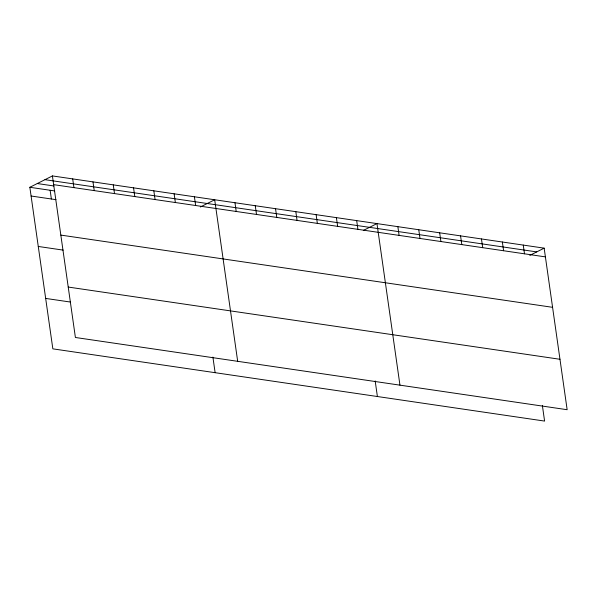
<?xml version="1.0" encoding="UTF-8"?>
<svg xmlns="http://www.w3.org/2000/svg" width="597" height="597" viewBox="0 0 597 597"><rect width="100%" height="100%" fill="white"/><g stroke="black" fill="none" stroke-linecap="round" stroke-linejoin="round"><path stroke-width="0.9" d="M542.374 405.49L544.591 421.079L52.842 348.849L29.85 187.286L52.409 175.921L544.158 248.151L567.15 409.714L75.401 337.484L52.409 175.921M200.338 206.987L214.689 199.756L237.681 361.319M363.379 230.435L376.961 223.591L399.953 385.155M529.808 255.382L544.158 248.151M44.962 179.675L536.71 251.904M53.655 184.652L545.397 256.882M37.298 183.54L53.894 185.973M29.85 187.286L54.745 190.943M31.096 196.017L55.991 199.674M60.827 235.091L552.576 307.321M38.268 246.457L63.163 250.113M68.222 287.053L559.971 359.282M45.663 298.418L70.558 302.075M523.256 245.083L524.502 253.815M502.361 242.009L503.599 250.747M481.458 238.942L482.704 247.673M460.563 235.875L461.802 244.606M439.661 232.8L440.907 241.539M418.758 229.733L420.004 238.464M397.863 226.666L399.102 235.397M356.678 220.614L357.924 229.345M375.177 380.931L377.394 396.52M336.395 217.636L337.633 226.367M316.111 214.659L317.35 223.39M295.821 211.674L297.067 220.412M275.538 208.696L276.784 217.427M255.255 205.719L256.501 214.45M234.972 202.741L236.211 211.472M194.398 196.779L195.644 205.51M212.898 357.096L215.121 372.685M174.115 193.801L175.361 202.532M153.832 190.816L155.078 199.555M133.549 187.839L134.788 196.57M113.266 184.861L114.505 193.592M92.975 181.884L94.222 190.615M72.692 178.899L73.938 187.637M50.133 190.271L51.379 199.002"/></g></svg>
